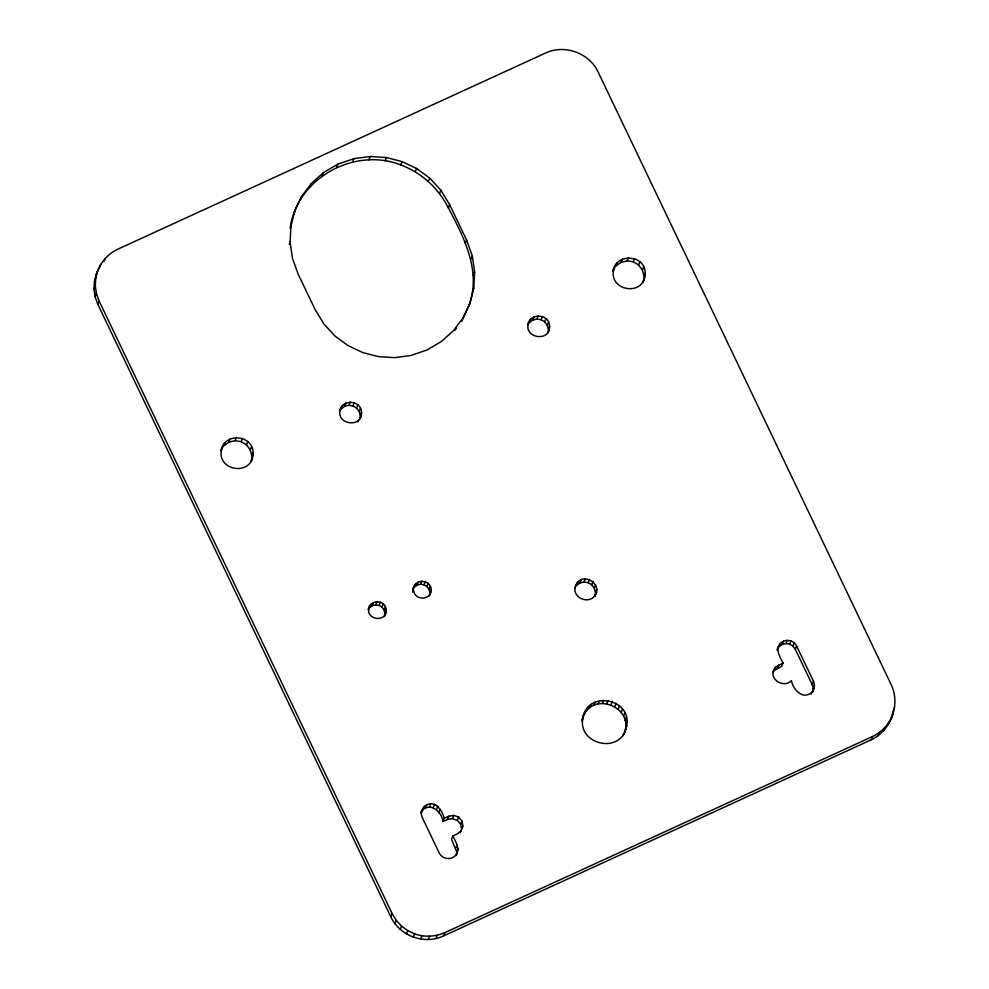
<?xml version="1.0" encoding="UTF-8"?>
<svg xmlns="http://www.w3.org/2000/svg" width="989" height="989" viewBox="0 0 989 989"><rect width="100%" height="100%" fill="white"/><g stroke="black" fill="none" stroke-linecap="round" stroke-linejoin="round"><path stroke-width="1.48" d="M93.992 289.171C93.831 272.902 102.646 256.114 117.802 249.203L545.569 53.035C564.62 43.998 589.308 52.998 598.16 72.098L891.225 684.759C900.695 704.489 890.978 730.648 871.21 739.809L443.443 935.977C424.405 944.99 399.692 936.014 390.853 916.902L97.787 304.253L95.092 296.774L93.992 289.171L95.303 285.895L95.71 278.366L97.552 271.134M463.05 317.766L453.494 330.61L441.378 341.514L426.84 350.044L410.843 355.508L394.524 357.647L378.342 356.609L362.728 352.566L348.153 345.668L335.061 336.087L323.885 323.984L315.095 309.52L298.146 274.101L292.435 258.24L290.086 242.082L290.964 226.11L294.883 210.731L301.694 196.391L311.251 183.558L323.366 172.642L337.904 164.125L353.901 158.648L370.22 156.509L386.402 157.548L402.016 161.603L416.592 168.489L429.683 178.069L440.859 190.172L449.649 204.636L466.598 240.043L472.309 255.916L474.646 272.074L473.78 288.059L469.862 303.438L461.739 321.054L469.862 303.438M468.551 306.726C481.977 272.507 464.249 237.694 448.351 207.913C438.547 188.17 421.339 172.642 400.706 164.891C355.014 146.965 298.06 177.538 290.37 226.592M583.893 714.491C573.286 743.889 621.883 756.56 626.729 725.567C631.798 698.976 588.851 690.248 583.028 716.679M623.181 735.445C637.114 709.509 594.476 689.358 583.189 716.506M222.031 447.745C214.403 471.11 253.369 477.403 253.147 452.715C252.677 434.666 224.849 432.391 221.153 449.946M250.922 461.987L253.147 452.715M340.513 409.001C334.95 424.466 362.172 428.83 361.517 412.351C361.096 399.68 341.687 398.901 339.647 411.201M359.798 418.335L361.517 412.351M528.583 322.76C523.008 338.226 550.23 342.59 549.587 326.11C549.155 313.439 529.745 312.66 527.706 324.948M547.659 333.441L549.587 326.11M369.181 607.246C364.669 619.769 386.711 623.305 386.192 609.953C385.772 599.408 369.713 599.235 368.304 609.434M386.192 609.953L384.375 616.518L385.685 613.229M412.722 592.114C412.586 574.745 438.139 580.469 429.3 595.922L431.105 589.357M420.597 813.428C427.013 800.089 441.774 810.473 443.047 821.562L444.358 818.274C442.108 810.931 436.186 800.645 426.976 804.65C422.229 806.925 420.102 812.81 422.291 817.594L439.24 853C442.132 859.107 450.935 860.467 455.509 855.485C460.862 849.452 455.706 841.787 452.826 835.977L457.277 833.937L461.158 830.711M458.006 848.599L456.127 855.572L457.437 852.283M614.157 267.932C606.529 291.285 645.483 297.59 645.261 272.89C644.63 254.111 615.838 252.974 612.846 271.221L617.284 262.74M596.639 589.048L594.71 596.379C603.871 583.498 581.347 570.727 575.635 585.711C570.764 598.456 591.595 606.034 596.021 593.103M645.261 272.89L643.035 282.174L644.346 278.886M814.479 685.13L812.599 692.102L814.479 685.13L813.527 681.359L796.59 645.953C793.673 639.858 784.895 638.474 780.309 643.468C774.943 649.501 780.136 657.153 783.004 662.976L781.693 666.265L774.103 670.591L772.817 672.718M581.891 720.486L582.583 717.767M891.448 717.878L893.302 710.634M460.281 832.812L462.877 825.976L461.95 820.994L458.649 817.112L453.827 815.369L448.808 816.234L444.358 818.274M100.754 264.384L96.242 274.423M94.4 281.655L95.71 278.366M103.944 261.628L105.254 258.339M95.092 296.774L96.403 293.486L95.303 285.895M97.787 304.253L99.098 300.965L96.403 293.486M293.585 214.007L294.883 210.731M300.384 199.679L301.694 196.391M290.086 228.298L290.964 226.11M309.94 186.847L311.251 183.558M289.221 244.271L290.086 242.082M322.055 175.931L323.366 172.642M220.72 451.033L225.158 442.565M336.594 167.413L337.904 164.125M223.848 445.854L228.953 442.145L230.252 438.856M228.953 442.145L235.122 440.686L236.42 437.398M235.122 440.686L241.192 441.65L242.503 438.362M352.591 161.924L353.901 158.648M251.836 456.003L250.291 449.871L246.484 444.803L247.794 441.527M250.291 449.871L251.602 446.595M368.909 159.798L370.22 156.509M251.354 460.899L252.232 458.711M385.092 160.824L386.402 157.548M400.706 164.891L402.016 161.603M415.281 171.777L416.592 168.489M428.373 181.358L429.683 178.069M339.919 411.127L342.627 405.502M341.329 408.791L344.765 406.294L346.076 403.005M344.765 406.294L348.932 405.305L350.242 402.016M348.932 405.305L353.024 405.96L354.334 402.671M439.549 193.461L440.859 190.172M360.219 415.64L359.18 411.511L356.596 408.086L357.907 404.798M359.18 411.511L360.478 408.222M357.919 422.093L358.797 419.905M360.033 418.594L360.898 416.406M448.351 207.913L449.649 204.636M465.287 243.331L466.598 240.043M470.999 259.205L472.309 255.916M473.335 275.362L474.646 272.074M472.47 291.347L473.78 288.059M368.44 609.583L370.887 604.403M369.577 607.691L372.371 605.664L373.681 602.375M372.371 605.664L375.746 604.86L377.056 601.584M375.746 604.86L379.059 605.404L380.369 602.116M384.882 613.242L384.041 609.904L381.952 607.122L383.262 603.834M384.041 609.904L385.351 606.616M414.094 586.65L412.784 589.938L415.8 583.807M414.502 587.095L417.284 585.068L418.594 581.779M417.284 585.068L420.659 584.264L421.969 580.988M420.659 584.264L423.984 584.808L425.282 581.52M527.978 324.887L530.685 319.262M429.795 592.646L428.966 589.308L426.877 586.526L428.175 583.238M529.387 322.55L532.824 320.053L534.134 316.764M428.966 589.308L430.264 586.02M532.824 320.053L536.99 319.064L538.3 315.775M536.99 319.064L541.094 319.719L542.392 316.431M548.277 329.399L547.238 325.27L544.667 321.845L545.965 318.557M547.238 325.27L548.549 321.981M548.091 332.353L548.969 330.165M615.974 266.029L621.08 262.32L622.378 259.031M621.08 262.32L627.236 260.861L628.547 257.573M627.236 260.861L633.306 261.838L634.604 258.549M643.95 276.178L642.417 270.059L638.597 264.99L639.908 261.702M421.03 812.328L421.907 810.139M422.526 810.226L423.836 806.937M425.666 807.939L426.976 804.65M642.417 270.059L643.728 266.77M429.461 807.036L430.771 803.748M433.194 807.642L434.505 804.354M390.853 916.902L392.163 913.626L99.098 300.965M436.458 809.583L437.768 806.295M438.807 812.698L440.117 809.422M394.982 923.701L396.292 920.425L392.163 913.626M400.248 929.4L401.559 926.112L396.292 920.425M443.047 821.562L447.498 819.51L448.808 816.234M406.405 933.913L407.715 930.624L401.559 926.112M447.498 819.51L452.517 818.657L453.827 815.369M462.877 825.976L461.566 829.252L460.639 824.282L457.338 820.4L458.649 817.112M452.826 835.977L451.516 839.265L456.695 851.888M413.266 937.152L414.576 933.876C424.368 937.288 435.259 936.867 444.753 932.689L872.521 736.521C881.78 732.107 889.16 724.208 892.758 714.59M460.639 824.282L461.95 820.994M455.756 848.117L457.054 844.829M420.609 939.068L421.92 935.779M428.225 939.55L429.535 936.262M435.902 938.549L437.212 935.26M575.029 587.825L577.749 582.2M576.439 585.488L579.888 582.978L581.186 579.702M579.888 582.978L584.054 582.002L585.352 578.713M443.443 935.977L444.753 932.689M584.054 582.002L588.146 582.657L589.456 579.369M595.329 592.337L594.29 588.208L591.719 584.783L593.029 581.495M594.29 588.208L595.601 584.919M584.388 713.971L585.698 710.695M581.989 720.746L582.855 718.558M586.91 710.584L588.22 707.296M590.112 707.691L591.422 704.415M593.969 705.441L595.279 702.153M598.197 703.995L599.495 700.707M602.511 703.426L603.822 700.15M606.789 703.698L608.099 700.422M610.918 704.774L612.228 701.498M614.775 706.603L616.085 703.315M618.236 709.138L619.547 705.849M621.191 712.34L622.501 709.051M623.527 716.16L624.825 712.871M625.036 720.351L626.334 717.062M625.654 724.628L626.952 721.34M625.419 728.856L626.729 725.567M623.008 735.618L623.886 733.418M624.825 731.823L625.691 729.635M778.38 646.67L777.07 649.946L780.309 643.468M778.998 646.744L782.138 644.469L783.449 641.181M774.103 670.591L775.401 667.303L783.004 662.976M782.138 644.469L785.934 643.567L787.244 640.279M777.243 668.304L778.541 665.016M785.934 643.567L789.679 644.173L790.977 640.884M813.168 688.418L812.229 684.648L795.28 649.229L792.931 646.114L794.241 642.825M795.28 649.229L796.59 645.953M812.229 684.648L813.527 681.359M811.116 694.204L813.91 688.814M871.21 739.809L872.521 736.521M878.047 735.791L879.357 732.503M883.746 730.661L885.056 727.372M893.735 709.546L894.6 707.345M888.246 724.616L889.556 721.327M430.598 592.634C427.681 601.3 413.761 599.037 413.587 589.926M775.401 667.303C766.796 677.416 782.497 689.271 791.472 680.679C792.931 689.79 803.439 700.533 811.981 692.016M454.792 330.388L456.535 328.051M452.517 818.657L457.338 820.4M407.715 930.624L414.576 933.876M633.306 261.838L638.597 264.99M789.679 644.173L792.931 646.114M588.146 582.657L591.719 584.783M423.984 584.808L426.877 586.526M379.059 605.404L381.952 607.122M541.094 319.719L544.667 321.845M353.024 405.96L356.596 408.086M241.192 441.65L246.484 444.803"/></g></svg>
